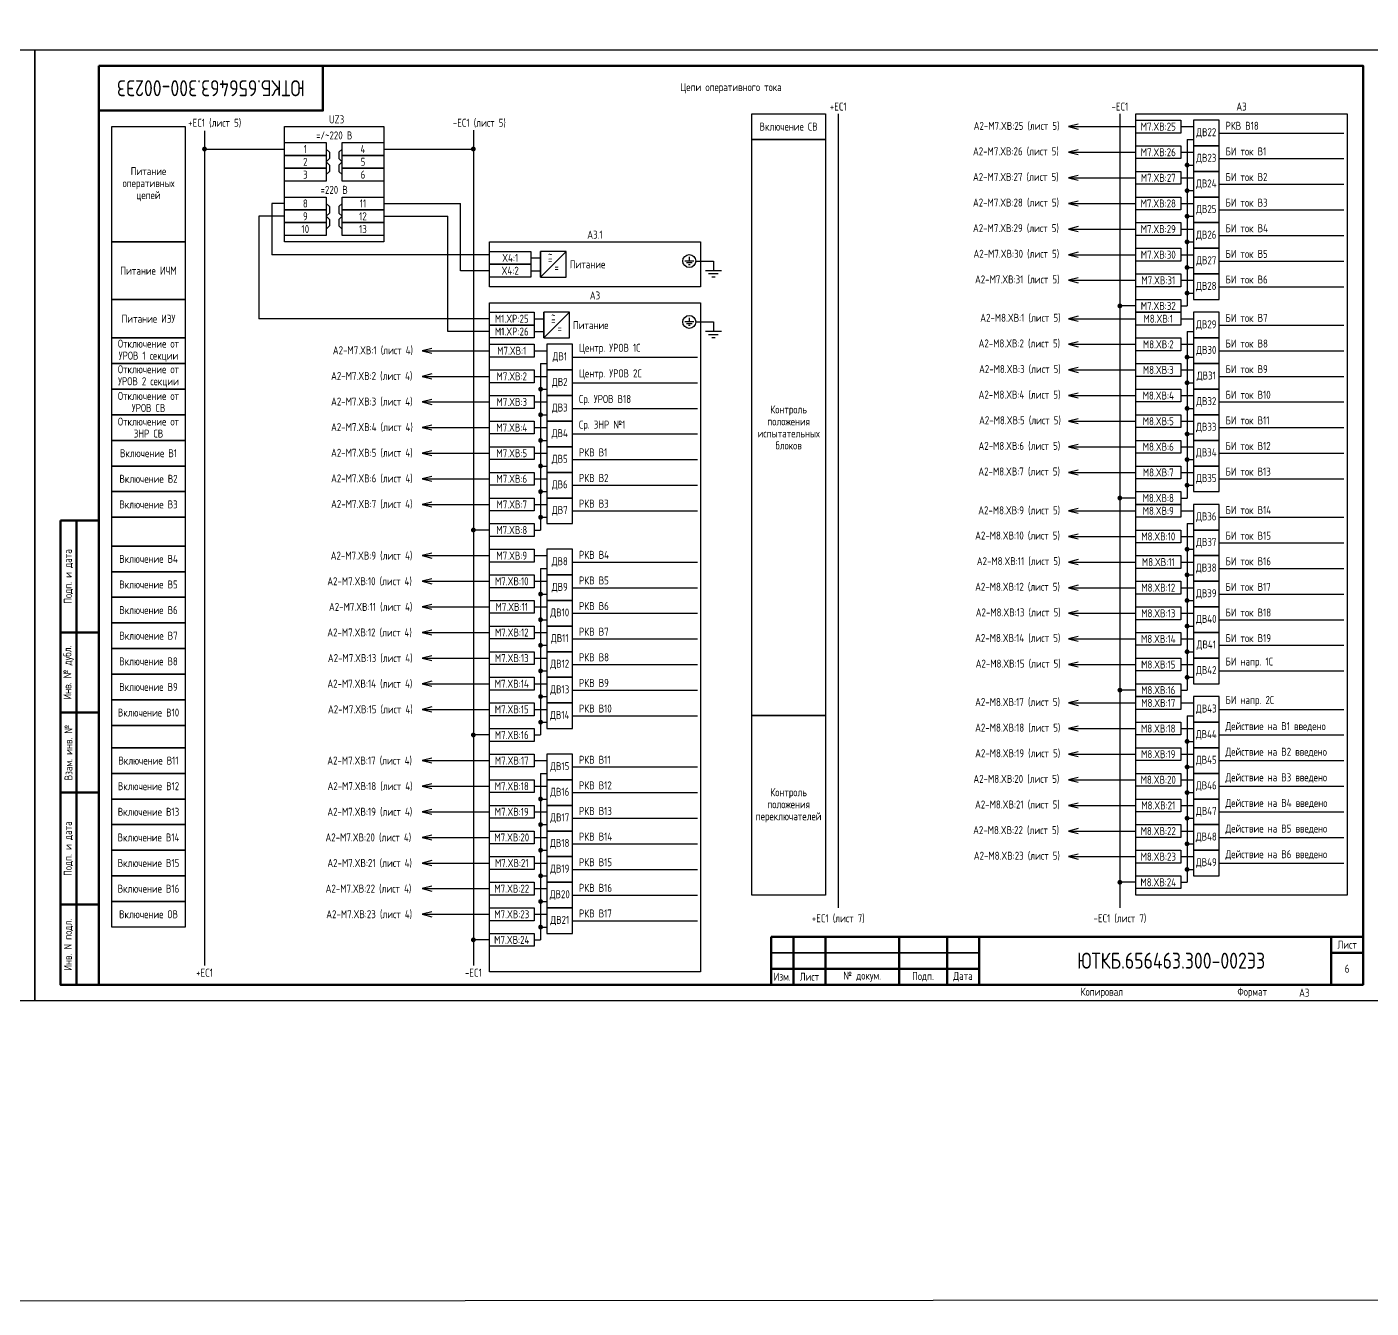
# Model space of a CAD drawing. Header units: millimetres. Extents: x -1315 to 7958, y -96 to 618.
# Drawn here: x 2097.5 to 2517.5, y -96 to 304.1 of the extents above; entities that cross this region are included whole.
import ezdxf

# ---------------------------------------------------------------- set-up
doc = ezdxf.new("R2010")
doc.units = ezdxf.units.MM
doc.styles.add('Gost_type_A', font='GOST_A.TTF')

# ---------------------------------------------------------------- blocks, each defined once
blk = doc.blocks.new('Формат_А3')
blk.add_lwpolyline([(-420, 297), (0, 297), (0, 0), (-420, 0)], close=True)
at = {"lineweight": 50}
blk.add_lwpolyline([(-400, 292), (-5, 292), (-5, 5), (-400, 5)], close=True, dxfattribs=at)
blk = doc.blocks.new('Штамп угловой верхний')
at = {"lineweight": 50}
blk.add_lwpolyline([(0, 0), (70, 0), (70, -14), (0, -14)], close=True, dxfattribs=at)
blk = doc.blocks.new('Штамп левый нижний')
at = {"lineweight": 50}
for points in [[(-12, 145), (-7, 145), (-7, 110), (-12, 110)], [(-7, 145), (0, 145), (0, 110), (-7, 110)], [(-12, 110), (-7, 110), (-7, 85), (-12, 85)], [(-7, 110), (0, 110), (0, 85), (-7, 85)], [(-12, 85), (-7, 85), (-7, 60), (-12, 60)], [(-7, 85), (0, 85), (0, 60), (-7, 60)], [(-12, 60), (-7, 60), (-7, 25), (-12, 25)], [(-7, 60), (0, 60), (0, 25), (-7, 25)], [(-12, 25), (-7, 25), (-7, 0), (-12, 0)], [(-7, 25), (0, 25), (0, 0), (-7, 0)]]:
    blk.add_lwpolyline(points, close=True, dxfattribs=at)
at = {"char_height": 2.5, "attachment_point": 5, "rotation": 90, "style": 'Gost_type_A'}
for s, insert, width in [('Подп. и дата', (-9.5, 127.5), 35), ('Инв. № дубл.', (-9.5, 97.5), 25), ('Взам. инв. №', (-9.5, 72.5), 25), ('Подп. и дата', (-9.5, 42.5), 35), ('Инв. N подл.', (-9.5, 12.5), 25)]:
    blk.add_mtext(s, dxfattribs=dict(at, insert=insert, width=width))
blk = doc.blocks.new('Штамп малый нижний')
at = {"lineweight": 50}
for points in [[(-185, 15), (-178, 15), (-178, 5), (-185, 5)], [(-178, 15), (-168, 15), (-168, 5), (-178, 5)], [(-168, 15), (-145, 15), (-145, 5), (-168, 5)], [(-145, 15), (-130, 15), (-130, 5), (-145, 5)], [(-130, 15), (-120, 15), (-120, 5), (-130, 5)], [(-120, 15), (-10, 15), (-10, 0), (-120, 0)], [(-10, 15), (0, 15), (0, 10), (-10, 10)], [(-10, 10), (0, 10), (0, 0), (-10, 0)], [(-185, 5), (-178, 5), (-178, 0), (-185, 0)], [(-178, 5), (-168, 5), (-168, 0), (-178, 0)], [(-168, 5), (-145, 5), (-145, 0), (-168, 0)], [(-145, 5), (-130, 5), (-130, 0), (-145, 0)], [(-130, 5), (-120, 5), (-120, 0), (-130, 0)]]:
    blk.add_lwpolyline(points, close=True, dxfattribs=at)
for points in [[(-185, 15), (-178, 15), (-178, 10), (-185, 10)], [(-178, 15), (-168, 15), (-168, 10), (-178, 10)], [(-168, 15), (-145, 15), (-145, 10), (-168, 10)], [(-145, 15), (-130, 15), (-130, 10), (-145, 10)], [(-130, 15), (-120, 15), (-120, 10), (-130, 10)], [(-185, 10), (-178, 10), (-178, 5), (-185, 5)], [(-178, 10), (-168, 10), (-168, 5), (-178, 5)], [(-168, 10), (-145, 10), (-145, 5), (-168, 5)], [(-145, 10), (-130, 10), (-130, 5), (-145, 5)], [(-130, 10), (-120, 10), (-120, 5), (-130, 5)]]:
    blk.add_lwpolyline(points, close=True)
at = {"char_height": 2.5, "style": 'Gost_type_A'}
for s, insert, width, attachment_point in [('Лист', (-5, 12.5), 10, 5), ('Изм.', (-181.5, 2.5), 7, 5), ('Лист', (-173, 2.5), 10, 5), ('№ докум.', (-156.5, 2.5), 23, 5), ('Подп.', (-137.5, 2.5), 15, 5), ('Дата', (-125, 2.5), 10, 5), ('Копировал', (-75, -2.53), 13.1202, 6), ('Формат', (-30, -2.53), 13.1202, 6)]:
    blk.add_mtext(s, dxfattribs=dict(at, insert=insert, width=width, attachment_point=attachment_point))
blk = doc.blocks.new('POINT')
at = {"const_width": 0.75}
blk.add_lwpolyline([(-0.375, 0, 1), (0.375, 0, 1)], format="xyb", close=True, dxfattribs=at)

msp = doc.modelspace()

# ---------------------------------------------------------------- linework, layer by layer
for p, q in [((2351, 277), (2351, 29)), ((2423, 273), (2444, 273)), ((2439, 277), (2439, 29)), ((2458, 273), (2462, 273)), ((2153, 271.7), (2153, 11)), ((2237, 271.84), (2237, 11)), ((2460, 269), (2462, 269)), ((2460, 269), (2460, 217)), ((2470, 271), (2509, 271)), ((2153, 266), (2178, 266)), ((2209, 266), (2237, 266)), ((2423, 265), (2444, 265)), ((2458, 265), (2462, 265)), ((2460, 261), (2462, 261)), ((2470, 263), (2509, 263)), ((2423, 257), (2444, 257)), ((2458, 257), (2462, 257)), ((2460, 253), (2462, 253)), ((2470, 255), (2509, 255)), ((2178, 249), (2174, 249)), ((2174, 249), (2174, 233)), ((2209, 249), (2233, 249)), ((2233, 228), (2233, 249)), ((2423, 249), (2444, 249)), ((2458, 249), (2462, 249)), ((2170, 245), (2170, 213)), ((2178, 245), (2170, 245)), ((2209, 245), (2229, 245)), ((2229, 209), (2229, 245)), ((2460, 245), (2462, 245)), ((2470, 247), (2509, 247)), ((2423, 241), (2444, 241)), ((2458, 241), (2462, 241)), ((2460, 237), (2462, 237)), ((2470, 239), (2509, 239)), ((2242, 233), (2174, 233)), ((2258, 226), (2258, 234)), ((2258, 226), (2266, 234)), ((2306.48, 231), (2312, 231)), ((2423, 233), (2444, 233)), ((2458, 233), (2462, 233)), ((2470, 231), (2509, 231)), ((2242, 228), (2233, 228)), ((2460, 229), (2462, 229)), ((2423, 225), (2444, 225)), ((2458, 225), (2462, 225)), ((2470, 223), (2509, 223)), ((2460, 221), (2462, 221)), ((2259, 207), (2259, 215)), ((2259, 207), (2267, 215)), ((2444, 217), (2439, 217)), ((2458, 217), (2460, 217)), ((2242, 213), (2170, 213)), ((2306.48, 212), (2312, 212)), ((2423, 213), (2444, 213)), ((2458, 213), (2462, 213)), ((2470, 211), (2509, 211)), ((2242, 209), (2229, 209)), ((2460, 209), (2462, 209)), ((2460, 209), (2460, 157)), ((2221, 203), (2242, 203)), ((2256, 203), (2260, 203)), ((2423, 205), (2444, 205)), ((2458, 205), (2462, 205)), ((2470, 203), (2509, 203)), ((2258, 199), (2260, 199)), ((2258, 199), (2258, 147)), ((2268, 201), (2307, 201)), ((2460, 201), (2462, 201)), ((2221, 195), (2242, 195)), ((2256, 195), (2260, 195)), ((2423, 197), (2444, 197)), ((2458, 197), (2462, 197)), ((2470, 195), (2509, 195)), ((2258, 191), (2260, 191)), ((2268, 193), (2307, 193)), ((2423, 189), (2444, 189)), ((2458, 189), (2462, 189)), ((2460, 193), (2462, 193)), ((2221, 187), (2242, 187)), ((2256, 187), (2260, 187)), ((2268, 185), (2307, 185)), ((2460, 185), (2462, 185)), ((2470, 187), (2509, 187)), ((2258, 183), (2260, 183)), ((2423, 181), (2444, 181)), ((2458, 181), (2462, 181)), ((2221, 179), (2242, 179)), ((2256, 179), (2260, 179)), ((2268, 177), (2307, 177)), ((2460, 177), (2462, 177)), ((2470, 179), (2509, 179)), ((2258, 175), (2260, 175)), ((2423, 173), (2444, 173)), ((2458, 173), (2462, 173)), ((2221, 171), (2242, 171)), ((2256, 171), (2260, 171)), ((2268, 169), (2307, 169)), ((2460, 169), (2462, 169)), ((2470, 171), (2509, 171)), ((2258, 167), (2260, 167)), ((2423, 165), (2444, 165)), ((2458, 165), (2462, 165)), ((2221, 163), (2242, 163)), ((2256, 163), (2260, 163)), ((2268, 161), (2307, 161)), ((2460, 161), (2462, 161)), ((2470, 163), (2509, 163)), ((2258, 159), (2260, 159)), ((2444, 157), (2439, 157)), ((2458, 157), (2460, 157)), ((2221, 155), (2242, 155)), ((2256, 155), (2260, 155)), ((2268, 153), (2307, 153)), ((2423, 153), (2444, 153)), ((2458, 153), (2462, 153)), ((2242, 147), (2237, 147)), ((2256, 147), (2258, 147)), ((2258, 151), (2260, 151)), ((2460, 149), (2462, 149)), ((2460, 149), (2460, 97)), ((2470, 151), (2509, 151)), ((2423, 145), (2444, 145)), ((2458, 145), (2462, 145)), ((2470, 143), (2509, 143)), ((2221, 139), (2242, 139)), ((2256, 139), (2260, 139)), ((2460, 141), (2462, 141)), ((2258, 135), (2260, 135)), ((2258, 135), (2258, 83)), ((2268, 137), (2307, 137)), ((2423, 137), (2444, 137)), ((2458, 137), (2462, 137)), ((2470, 135), (2509, 135)), ((2221, 131), (2242, 131)), ((2256, 131), (2260, 131)), ((2460, 133), (2462, 133)), ((2258, 127), (2260, 127)), ((2268, 129), (2307, 129)), ((2423, 129), (2444, 129)), ((2458, 129), (2462, 129)), ((2470, 127), (2509, 127)), ((2221, 123), (2242, 123)), ((2256, 123), (2260, 123)), ((2460, 125), (2462, 125)), ((2258, 119), (2260, 119)), ((2268, 121), (2307, 121)), ((2423, 121), (2444, 121)), ((2458, 121), (2462, 121)), ((2470, 119), (2509, 119)), ((2221, 115), (2242, 115)), ((2256, 115), (2260, 115)), ((2460, 117), (2462, 117)), ((2258, 111), (2260, 111)), ((2268, 113), (2307, 113)), ((2423, 113), (2444, 113)), ((2458, 113), (2462, 113)), ((2470, 111), (2509, 111)), ((2221, 107), (2242, 107)), ((2256, 107), (2260, 107)), ((2268, 105), (2307, 105)), ((2423, 105), (2444, 105)), ((2458, 105), (2462, 105)), ((2460, 109), (2462, 109)), ((2258, 103), (2260, 103)), ((2460, 101), (2462, 101)), ((2470, 103), (2509, 103)), ((2221, 99), (2242, 99)), ((2256, 99), (2260, 99)), ((2268, 97), (2307, 97)), ((2444, 97), (2439, 97)), ((2458, 97), (2460, 97)), ((2258, 95), (2260, 95)), ((2423, 93), (2444, 93)), ((2458, 93), (2462, 93)), ((2221, 91), (2242, 91)), ((2256, 91), (2260, 91)), ((2268, 89), (2307, 89)), ((2460, 89), (2462, 89)), ((2460, 89), (2460, 37)), ((2470, 91), (2509, 91)), ((2258, 87), (2260, 87)), ((2423, 85), (2444, 85)), ((2458, 85), (2462, 85)), ((2242, 83), (2237, 83)), ((2256, 83), (2258, 83)), ((2460, 81), (2462, 81)), ((2470, 83), (2509, 83)), ((2423, 77), (2444, 77)), ((2458, 77), (2462, 77)), ((2221, 75), (2242, 75)), ((2256, 75), (2260, 75)), ((2268, 73), (2307, 73)), ((2460, 73), (2462, 73)), ((2470, 75), (2509, 75)), ((2258, 71), (2260, 71)), ((2258, 71), (2258, 19)), ((2423, 69), (2444, 69)), ((2458, 69), (2462, 69)), ((2221, 67), (2242, 67)), ((2256, 67), (2260, 67)), ((2258, 63), (2260, 63)), ((2268, 65), (2307, 65)), ((2460, 65), (2462, 65)), ((2470, 67), (2509, 67)), ((2221, 59), (2242, 59)), ((2256, 59), (2260, 59)), ((2423, 61), (2444, 61)), ((2458, 61), (2462, 61)), ((2470, 59), (2509, 59)), ((2258, 55), (2260, 55)), ((2268, 57), (2307, 57)), ((2460, 57), (2462, 57)), ((2221, 51), (2242, 51)), ((2256, 51), (2260, 51)), ((2423, 53), (2444, 53)), ((2458, 53), (2462, 53)), ((2470, 51), (2509, 51)), ((2258, 47), (2260, 47)), ((2268, 49), (2307, 49)), ((2460, 49), (2462, 49)), ((2221, 43), (2242, 43)), ((2256, 43), (2260, 43)), ((2423, 45), (2444, 45)), ((2458, 45), (2462, 45)), ((2470, 43), (2509, 43)), ((2258, 39), (2260, 39)), ((2268, 41), (2307, 41)), ((2460, 41), (2462, 41)), ((2221, 35), (2242, 35)), ((2256, 35), (2260, 35)), ((2444, 37), (2439, 37)), ((2458, 37), (2460, 37)), ((2258, 31), (2260, 31)), ((2268, 33), (2307, 33)), ((2221, 27), (2242, 27)), ((2256, 27), (2260, 27)), ((2258, 23), (2260, 23)), ((2268, 25), (2307, 25)), ((2242, 19), (2237, 19)), ((2256, 19), (2258, 19))]:
    msp.add_line(p, q)
at = {"ltscale": 4}
for p, q in [((2255, 232), (2258, 232)), ((2255, 228), (2258, 228)), ((2256, 213), (2259, 213)), ((2256, 209), (2259, 209))]:
    msp.add_line(p, q, dxfattribs=at)
at = {"ltscale": 4.32}
for p, q in [((2305.89, 231), (2303.04, 231)), ((2304.46, 232.28), (2304.46, 231)), ((2312, 231), (2312, 228)), ((2305.32, 230.43), (2303.61, 230.43)), ((2304.75, 229.86), (2304.18, 229.86)), ((2314.5, 228), (2309.5, 228)), ((2313.5, 227), (2310.5, 227)), ((2312.5, 226), (2311.5, 226)), ((2305.89, 212), (2303.04, 212)), ((2305.32, 211.43), (2303.61, 211.43)), ((2304.75, 210.86), (2304.18, 210.86)), ((2304.46, 213.28), (2304.46, 212)), ((2312, 212), (2312, 209)), ((2314.5, 209), (2309.5, 209)), ((2313.5, 208), (2310.5, 208)), ((2312.5, 207), (2311.5, 207))]:
    msp.add_line(p, q, dxfattribs=at)
for points in [[(-1315, 612), (7958.16, 618), (7958.16, -90), (-1315, -96)], [(2147, 237), (2124, 237), (2124, 273), (2147, 273)], [(2178, 273), (2209, 273), (2209, 237), (2178, 237)], [(2347, 269), (2324, 269), (2324, 277), (2347, 277)], [(2444, 277), (2510, 277), (2510, 33), (2444, 33)], [(2444, 275), (2458, 275), (2458, 271), (2444, 271)], [(2347, 89.09), (2324, 89.09), (2324, 269), (2347, 269)], [(2178, 268), (2191, 268), (2191, 264), (2178, 264)], [(2196, 268), (2209, 268), (2209, 264), (2196, 264)], [(2444, 267), (2458, 267), (2458, 263), (2444, 263)], [(2178, 264), (2191, 264), (2191, 260), (2178, 260)], [(2196, 264), (2209, 264), (2209, 260), (2196, 260)], [(2178, 260), (2191, 260), (2191, 256), (2178, 256)], [(2196, 260), (2209, 260), (2209, 256), (2196, 256)], [(2444, 259), (2458, 259), (2458, 255), (2444, 255)], [(2178, 251), (2191, 251), (2191, 247), (2178, 247)], [(2196, 251), (2209, 251), (2209, 247), (2196, 247)], [(2444, 251), (2458, 251), (2458, 247), (2444, 247)], [(2178, 247), (2191, 247), (2191, 243), (2178, 243)], [(2196, 247), (2209, 247), (2209, 243), (2196, 243)], [(2178, 243), (2191, 243), (2191, 239), (2178, 239)], [(2196, 243), (2209, 243), (2209, 239), (2196, 239)], [(2444, 243), (2458, 243), (2458, 239), (2444, 239)], [(2147, 219), (2124, 219), (2124, 237), (2147, 237)], [(2242, 237), (2308, 237), (2308, 223), (2242, 223)], [(2242, 234), (2255, 234), (2255, 230), (2242, 230)], [(2444, 235), (2458, 235), (2458, 231), (2444, 231)], [(2242, 230), (2255, 230), (2255, 226), (2242, 226)], [(2444, 227), (2458, 227), (2458, 223), (2444, 223)], [(2147, 207), (2124, 207), (2124, 219), (2147, 219)], [(2444, 219), (2458, 219), (2458, 215), (2444, 215)], [(2242, 218), (2308, 218), (2308, 9), (2242, 9)], [(2242, 215), (2256, 215), (2256, 211), (2242, 211)], [(2444, 215), (2458, 215), (2458, 211), (2444, 211)], [(2242, 211), (2256, 211), (2256, 207), (2242, 207)], [(2147, 199), (2124, 199), (2124, 207), (2147, 207)], [(2444, 207), (2458, 207), (2458, 203), (2444, 203)], [(2242, 205), (2256, 205), (2256, 201), (2242, 201)], [(2147, 191), (2124, 191), (2124, 199), (2147, 199)], [(2444, 199), (2458, 199), (2458, 195), (2444, 195)], [(2242, 197), (2256, 197), (2256, 193), (2242, 193)], [(2147, 183), (2124, 183), (2124, 191), (2147, 191)], [(2242, 189), (2256, 189), (2256, 185), (2242, 185)], [(2444, 191), (2458, 191), (2458, 187), (2444, 187)], [(2147, 175), (2124, 175), (2124, 183), (2147, 183)], [(2242, 181), (2256, 181), (2256, 177), (2242, 177)], [(2444, 183), (2458, 183), (2458, 179), (2444, 179)], [(2147, 167), (2124, 167), (2124, 175), (2147, 175)], [(2242, 173), (2256, 173), (2256, 169), (2242, 169)], [(2444, 175), (2458, 175), (2458, 171), (2444, 171)], [(2147, 159), (2124, 159), (2124, 167), (2147, 167)], [(2242, 165), (2256, 165), (2256, 161), (2242, 161)], [(2444, 167), (2458, 167), (2458, 163), (2444, 163)], [(2147, 151), (2124, 151), (2124, 159), (2147, 159)], [(2242, 157), (2256, 157), (2256, 153), (2242, 153)], [(2444, 159), (2458, 159), (2458, 155), (2444, 155)], [(2444, 155), (2458, 155), (2458, 151), (2444, 151)], [(2147, 142), (2124, 142), (2124, 151), (2147, 151)], [(2242, 149), (2256, 149), (2256, 145), (2242, 145)], [(2444, 147), (2458, 147), (2458, 143), (2444, 143)], [(2147, 134), (2124, 134), (2124, 142), (2147, 142)], [(2242, 141), (2256, 141), (2256, 137), (2242, 137)], [(2444, 139), (2458, 139), (2458, 135), (2444, 135)], [(2147, 126), (2124, 126), (2124, 134), (2147, 134)], [(2242, 133), (2256, 133), (2256, 129), (2242, 129)], [(2444, 131), (2458, 131), (2458, 127), (2444, 127)], [(2147, 118), (2124, 118), (2124, 126), (2147, 126)], [(2242, 125), (2256, 125), (2256, 121), (2242, 121)], [(2444, 123), (2458, 123), (2458, 119), (2444, 119)], [(2147, 110), (2124, 110), (2124, 118), (2147, 118)], [(2242, 117), (2256, 117), (2256, 113), (2242, 113)], [(2444, 115), (2458, 115), (2458, 111), (2444, 111)], [(2147, 102), (2124, 102), (2124, 110), (2147, 110)], [(2242, 109), (2256, 109), (2256, 105), (2242, 105)], [(2444, 107), (2458, 107), (2458, 103), (2444, 103)], [(2147, 94), (2124, 94), (2124, 102), (2147, 102)], [(2242, 101), (2256, 101), (2256, 97), (2242, 97)], [(2444, 99), (2458, 99), (2458, 95), (2444, 95)], [(2147, 86), (2124, 86), (2124, 94), (2147, 94)], [(2242, 93), (2256, 93), (2256, 89), (2242, 89)], [(2444, 95), (2458, 95), (2458, 91), (2444, 91)], [(2347, 32.93), (2324, 32.93), (2324, 89.09), (2347, 89.09)], [(2147, 79), (2124, 79), (2124, 86), (2147, 86)], [(2242, 85), (2256, 85), (2256, 81), (2242, 81)], [(2444, 87), (2458, 87), (2458, 83), (2444, 83)], [(2147, 71), (2124, 71), (2124, 79), (2147, 79)], [(2242, 77), (2256, 77), (2256, 73), (2242, 73)], [(2444, 79), (2458, 79), (2458, 75), (2444, 75)], [(2147, 63), (2124, 63), (2124, 71), (2147, 71)], [(2242, 69), (2256, 69), (2256, 65), (2242, 65)], [(2444, 71), (2458, 71), (2458, 67), (2444, 67)], [(2147, 55), (2124, 55), (2124, 63), (2147, 63)], [(2444, 63), (2458, 63), (2458, 59), (2444, 59)], [(2242, 61), (2256, 61), (2256, 57), (2242, 57)], [(2147, 47), (2124, 47), (2124, 55), (2147, 55)], [(2444, 55), (2458, 55), (2458, 51), (2444, 51)], [(2242, 53), (2256, 53), (2256, 49), (2242, 49)], [(2147, 39), (2124, 39), (2124, 47), (2147, 47)], [(2444, 47), (2458, 47), (2458, 43), (2444, 43)], [(2242, 45), (2256, 45), (2256, 41), (2242, 41)], [(2147, 31), (2124, 31), (2124, 39), (2147, 39)], [(2444, 39), (2458, 39), (2458, 35), (2444, 35)], [(2242, 37), (2256, 37), (2256, 33), (2242, 33)], [(2147, 23), (2124, 23), (2124, 31), (2147, 31)], [(2242, 29), (2256, 29), (2256, 25), (2242, 25)], [(2242, 21), (2256, 21), (2256, 17), (2242, 17)]]:
    msp.add_lwpolyline(points, close=True)
for points in [[(2426, 273.75), (2423, 273), (2426, 272.25)], [(2191, 266), (2192, 265), (2192, 263), (2191, 262)], [(2196, 266), (2195, 265), (2195, 263), (2196, 262)], [(2426, 265.75), (2423, 265), (2426, 264.25)], [(2191, 262), (2192, 261), (2192, 259), (2191, 258)], [(2196, 262), (2195, 261), (2195, 259), (2196, 258)], [(2426, 257.75), (2423, 257), (2426, 256.25)], [(2191, 249), (2192, 248), (2192, 246), (2191, 245)], [(2196, 249), (2195, 248), (2195, 246), (2196, 245)], [(2426, 249.75), (2423, 249), (2426, 248.25)], [(2191, 245), (2192, 244), (2192, 242), (2191, 241)], [(2196, 245), (2195, 244), (2195, 242), (2196, 241)], [(2426, 241.75), (2423, 241), (2426, 240.25)], [(2426, 233.75), (2423, 233), (2426, 232.25)], [(2426, 225.75), (2423, 225), (2426, 224.25)], [(2426, 213.75), (2423, 213), (2426, 212.25)], [(2224, 203.75), (2221, 203), (2224, 202.25)], [(2426, 205.75), (2423, 205), (2426, 204.25)], [(2426, 197.75), (2423, 197), (2426, 196.25)], [(2224, 195.75), (2221, 195), (2224, 194.25)], [(2426, 189.75), (2423, 189), (2426, 188.25)], [(2224, 187.75), (2221, 187), (2224, 186.25)], [(2426, 181.75), (2423, 181), (2426, 180.25)], [(2224, 179.75), (2221, 179), (2224, 178.25)], [(2426, 173.75), (2423, 173), (2426, 172.25)], [(2224, 171.75), (2221, 171), (2224, 170.25)], [(2426, 165.75), (2423, 165), (2426, 164.25)], [(2224, 163.75), (2221, 163), (2224, 162.25)], [(2224, 155.75), (2221, 155), (2224, 154.25)], [(2426, 153.75), (2423, 153), (2426, 152.25)], [(2426, 145.75), (2423, 145), (2426, 144.25)], [(2224, 139.75), (2221, 139), (2224, 138.25)], [(2426, 137.75), (2423, 137), (2426, 136.25)], [(2224, 131.75), (2221, 131), (2224, 130.25)], [(2426, 129.75), (2423, 129), (2426, 128.25)], [(2224, 123.75), (2221, 123), (2224, 122.25)], [(2426, 121.75), (2423, 121), (2426, 120.25)], [(2224, 115.75), (2221, 115), (2224, 114.25)], [(2426, 113.75), (2423, 113), (2426, 112.25)], [(2224, 107.75), (2221, 107), (2224, 106.25)], [(2426, 105.75), (2423, 105), (2426, 104.25)], [(2224, 99.75), (2221, 99), (2224, 98.25)], [(2426, 93.75), (2423, 93), (2426, 92.25)], [(2224, 91.75), (2221, 91), (2224, 90.25)], [(2426, 85.75), (2423, 85), (2426, 84.25)], [(2224, 75.75), (2221, 75), (2224, 74.25)], [(2426, 77.75), (2423, 77), (2426, 76.25)], [(2224, 67.75), (2221, 67), (2224, 66.25)], [(2426, 69.75), (2423, 69), (2426, 68.25)], [(2224, 59.75), (2221, 59), (2224, 58.25)], [(2426, 61.75), (2423, 61), (2426, 60.25)], [(2224, 51.75), (2221, 51), (2224, 50.25)], [(2426, 53.75), (2423, 53), (2426, 52.25)], [(2224, 43.75), (2221, 43), (2224, 42.25)], [(2426, 45.75), (2423, 45), (2426, 44.25)], [(2224, 35.75), (2221, 35), (2224, 34.25)], [(2224, 27.75), (2221, 27), (2224, 26.25)]]:
    msp.add_lwpolyline(points)
at = {"ltscale": 4}
for points in [[(2462, 267), (2470, 267), (2470, 275), (2462, 275)], [(2462, 259), (2470, 259), (2470, 267), (2462, 267)], [(2462, 251), (2470, 251), (2470, 259), (2462, 259)], [(2462, 243), (2470, 243), (2470, 251), (2462, 251)], [(2462, 235), (2470, 235), (2470, 243), (2462, 243)], [(2258, 226), (2266, 226), (2266, 234), (2258, 234)], [(2462, 227), (2470, 227), (2470, 235), (2462, 235)], [(2462, 219), (2470, 219), (2470, 227), (2462, 227)], [(2259, 207), (2267, 207), (2267, 215), (2259, 215)], [(2462, 207), (2470, 207), (2470, 215), (2462, 215)], [(2462, 199), (2470, 199), (2470, 207), (2462, 207)], [(2260, 197), (2268, 197), (2268, 205), (2260, 205)], [(2462, 191), (2470, 191), (2470, 199), (2462, 199)], [(2260, 189), (2268, 189), (2268, 197), (2260, 197)], [(2260, 181), (2268, 181), (2268, 189), (2260, 189)], [(2462, 183), (2470, 183), (2470, 191), (2462, 191)], [(2260, 173), (2268, 173), (2268, 181), (2260, 181)], [(2462, 175), (2470, 175), (2470, 183), (2462, 183)], [(2260, 165), (2268, 165), (2268, 173), (2260, 173)], [(2462, 167), (2470, 167), (2470, 175), (2462, 175)], [(2260, 157), (2268, 157), (2268, 165), (2260, 165)], [(2462, 159), (2470, 159), (2470, 167), (2462, 167)], [(2260, 149), (2268, 149), (2268, 157), (2260, 157)], [(2462, 147), (2470, 147), (2470, 155), (2462, 155)], [(2462, 139), (2470, 139), (2470, 147), (2462, 147)], [(2260, 133), (2268, 133), (2268, 141), (2260, 141)], [(2462, 131), (2470, 131), (2470, 139), (2462, 139)], [(2260, 125), (2268, 125), (2268, 133), (2260, 133)], [(2462, 123), (2470, 123), (2470, 131), (2462, 131)], [(2260, 117), (2268, 117), (2268, 125), (2260, 125)], [(2462, 115), (2470, 115), (2470, 123), (2462, 123)], [(2260, 109), (2268, 109), (2268, 117), (2260, 117)], [(2462, 107), (2470, 107), (2470, 115), (2462, 115)], [(2260, 101), (2268, 101), (2268, 109), (2260, 109)], [(2462, 99), (2470, 99), (2470, 107), (2462, 107)], [(2260, 93), (2268, 93), (2268, 101), (2260, 101)], [(2260, 85), (2268, 85), (2268, 93), (2260, 93)], [(2462, 87), (2470, 87), (2470, 95), (2462, 95)], [(2462, 79), (2470, 79), (2470, 87), (2462, 87)], [(2260, 69), (2268, 69), (2268, 77), (2260, 77)], [(2462, 71), (2470, 71), (2470, 79), (2462, 79)], [(2260, 61), (2268, 61), (2268, 69), (2260, 69)], [(2462, 63), (2470, 63), (2470, 71), (2462, 71)], [(2462, 55), (2470, 55), (2470, 63), (2462, 63)], [(2260, 53), (2268, 53), (2268, 61), (2260, 61)], [(2462, 47), (2470, 47), (2470, 55), (2462, 55)], [(2260, 45), (2268, 45), (2268, 53), (2260, 53)], [(2462, 39), (2470, 39), (2470, 47), (2462, 47)], [(2260, 37), (2268, 37), (2268, 45), (2260, 45)], [(2260, 29), (2268, 29), (2268, 37), (2260, 37)], [(2260, 21), (2268, 21), (2268, 29), (2260, 29)]]:
    msp.add_lwpolyline(points, close=True, dxfattribs=at)
for centre in [(2304.46, 231), (2304.46, 212)]:
    msp.add_circle(centre, 2.02)

# ---------------------------------------------------------------- block references
for name, p in [('Формат_А3', (2100, 0)), ('Формат_А3', (2520, 0)), ('Штамп угловой верхний', (2120, 292)), ('POINT', (2460, 261)), ('POINT', (2460, 253)), ('POINT', (2460, 245)), ('POINT', (2460, 237)), ('POINT', (2460, 229)), ('POINT', (2460, 221)), ('POINT', (2439, 217)), ('POINT', (2460, 201)), ('POINT', (2460, 193)), ('POINT', (2258, 191)), ('POINT', (2460, 185)), ('POINT', (2258, 183)), ('POINT', (2460, 177)), ('POINT', (2258, 175)), ('POINT', (2460, 169)), ('POINT', (2258, 167)), ('POINT', (2258, 159)), ('POINT', (2460, 161)), ('POINT', (2439, 157)), ('POINT', (2258, 151)), ('Штамп левый нижний', (2120, 5)), ('POINT', (2237, 147)), ('POINT', (2460, 141)), ('POINT', (2460, 133)), ('POINT', (2258, 127)), ('POINT', (2460, 125)), ('POINT', (2258, 119)), ('POINT', (2460, 117)), ('POINT', (2258, 111)), ('POINT', (2460, 109)), ('POINT', (2258, 103)), ('POINT', (2460, 101)), ('POINT', (2439, 97)), ('POINT', (2258, 95)), ('POINT', (2258, 87)), ('POINT', (2237, 83)), ('POINT', (2460, 81)), ('POINT', (2460, 73)), ('POINT', (2258, 63)), ('POINT', (2460, 65)), ('POINT', (2258, 55)), ('POINT', (2460, 57)), ('POINT', (2258, 47)), ('POINT', (2460, 49)), ('POINT', (2258, 39)), ('POINT', (2460, 41)), ('POINT', (2439, 37)), ('POINT', (2258, 31)), ('POINT', (2258, 23)), ('POINT', (2237, 19)), ('Штамп малый нижний', (2515, 5))]:
    msp.add_blockref(name, p)
at = {"xscale": -1}
for p in [(2153, 266), (2237, 266)]:
    msp.add_blockref('POINT', p, dxfattribs=at)
at = {"rotation": 180}
for p in [(2153, 266), (2237, 266)]:
    msp.add_blockref('POINT', p, dxfattribs=at)

# ---------------------------------------------------------------- texts
at = {"insert": (2155, 285), "char_height": 5, "width": 70, "attachment_point": 5, "rotation": 180, "style": 'Gost_type_A'}
msp.add_mtext('ЮТКБ.656463.300-002Э3', dxfattribs=at)
at = {"char_height": 2.5, "style": 'Gost_type_A'}
for s, insert, width, attachment_point, line_spacing_factor in [('Цепи оперативного тока', (2317.5, 285), 395, 5, 0.9), ('A3', (2477, 278), 66, 8, 0.9), ('UZ3', (2194.27, 274), 31, 8, 0.9), ('Включение СВ', (2335.5, 273), 23, 5, 0.9), ('A2-M7.XВ:25 (лист 5)', (2393.32, 273.11), 31, 4, 0.8), ('=/~220 В', (2193.5, 269), 31, 8, 0.9), ('A2-M7.XВ:26 (лист 5)', (2393.1, 265.16), 31, 4, 0.8), ('Питание оперативных цепей', (2135.5, 255), 23, 5, 0.9), ('A2-M7.XВ:27 (лист 5)', (2393.1, 257.16), 31, 4, 0.8), ('=220 В', (2193.5, 252), 31, 8, 0.9), ('A2-M7.XВ:28 (лист 5)', (2393.1, 249.16), 31, 4, 0.8), ('A3.1', (2275, 238), 66, 8, 0.9), ('A2-M7.XВ:29 (лист 5)', (2393.1, 241.16), 31, 4, 0.8), ('A2-M7.XВ:30 (лист 5)', (2393.26, 233.16), 31, 4, 0.8), ('Питание ИЧМ', (2135.5, 228), 23, 5, 0.9), ('A2-M7.XВ:31 (лист 5)', (2393.74, 225.16), 31, 4, 0.8), ('A3', (2275, 219), 66, 8, 0.9), ('Питание ИЭУ', (2135.5, 213), 23, 5, 0.9), ('A2-M8.XВ:1 (лист 5)', (2395.37, 213.16), 31, 4, 0.8), ('Отключение от УРОВ 1 секции', (2135.5, 203), 23, 5, 0.9), ('A2-M8.XВ:2 (лист 5)', (2394.85, 205.16), 31, 4, 0.8), ('A2-M7.XВ:1 (лист 4)', (2193.09, 203.03), 31, 4, 0.8), ('Отключение от УРОВ 2 секции', (2135.5, 195), 23, 5, 0.9), ('A2-M8.XВ:3 (лист 5)', (2395.01, 197.16), 31, 4, 0.8), ('A2-M7.XВ:2 (лист 4)', (2192.54, 195.01), 31, 4, 0.8), ('Отключение от УРОВ СВ', (2135.5, 187), 23, 5, 0.9), ('A2-M8.XВ:4 (лист 5)', (2394.85, 189.16), 31, 4, 0.8), ('A2-M7.XВ:3 (лист 4)', (2192.54, 187.01), 31, 4, 0.8), ('Контроль положения\\Pиспытательных блоков', (2335.5, 179.04), 23, 5, 0.9), ('Отключение от ЗНР СВ', (2135.5, 179), 23, 5, 0.9), ('A2-M7.XВ:4 (лист 4)', (2192.54, 179.01), 31, 4, 0.8), ('A2-M8.XВ:5 (лист 5)', (2395.01, 181.16), 31, 4, 0.8), ('Включение В1', (2135.5, 171), 23, 5, 0.9), ('A2-M7.XВ:5 (лист 4)', (2192.54, 171.01), 31, 4, 0.8), ('A2-M8.XВ:6 (лист 5)', (2394.82, 173.16), 31, 4, 0.8), ('Включение В2', (2135.5, 163), 23, 5, 0.9), ('A2-M7.XВ:6 (лист 4)', (2192.54, 163.01), 31, 4, 0.8), ('A2-M8.XВ:7 (лист 5)', (2394.78, 165.16), 31, 4, 0.8), ('Включение В3', (2135.5, 155), 23, 5, 0.9), ('A2-M7.XВ:7 (лист 4)', (2192.54, 155.01), 31, 4, 0.8), ('A2-M8.XВ:9 (лист 5)', (2394.75, 153.03), 31, 4, 0.8), ('A2-M8.XВ:10 (лист 5)', (2393.78, 145.16), 31, 4, 0.8), ('Включение В4', (2135.5, 138), 23, 5, 0.9), ('A2-M7.XВ:9 (лист 4)', (2192.43, 138.89), 31, 4, 0.8), ('A2-M8.XВ:11 (лист 5)', (2394.3, 137.16), 31, 4, 0.8), ('Включение В5', (2135.5, 130), 23, 5, 0.9), ('A2-M7.XВ:10 (лист 4)', (2191.36, 130.89), 31, 4, 0.8), ('A2-M8.XВ:12 (лист 5)', (2393.78, 129.16), 31, 4, 0.8), ('Включение В6', (2135.5, 122), 23, 5, 0.9), ('A2-M7.XВ:11 (лист 4)', (2191.89, 122.89), 31, 4, 0.8), ('A2-M8.XВ:13 (лист 5)', (2393.97, 121.16), 31, 4, 0.8), ('Включение В7', (2135.5, 114), 23, 5, 0.9), ('A2-M7.XВ:12 (лист 4)', (2191.36, 114.89), 31, 4, 0.8), ('A2-M8.XВ:14 (лист 5)', (2393.78, 113.16), 31, 4, 0.8), ('Включение В8', (2135.5, 106), 23, 5, 0.9), ('A2-M7.XВ:13 (лист 4)', (2191.54, 106.89), 31, 4, 0.8), ('A2-M8.XВ:15 (лист 5)', (2393.94, 105.16), 31, 4, 0.8), ('Включение В9', (2135.5, 98), 23, 5, 0.9), ('A2-M7.XВ:14 (лист 4)', (2191.38, 98.89), 31, 4, 0.8), ('A2-M7.XВ:15 (лист 4)', (2191.57, 90.89), 31, 4, 0.8), ('A2-M8.XВ:17 (лист 5)', (2393.78, 93.16), 31, 4, 0.8), ('Включение В10', (2135.5, 90), 23, 5, 0.9), ('A2-M8.XВ:18 (лист 5)', (2393.78, 85.16), 31, 4, 0.8), ('Включение В11', (2135.5, 75), 23, 5, 0.9), ('A2-M7.XВ:17 (лист 4)', (2191.36, 74.89), 31, 4, 0.8), ('A2-M8.XВ:19 (лист 5)', (2393.78, 77.16), 31, 4, 0.8), ('Включение В12', (2135.5, 67), 23, 5, 0.9), ('A2-M7.XВ:18 (лист 4)', (2191.43, 66.89), 31, 4, 0.8), ('A2-M8.XВ:20 (лист 5)', (2393.23, 69.16), 31, 4, 0.8), ('Контроль положения\\Pпереключателей', (2335.5, 61.01), 23, 5, 0.9), ('Включение В13', (2135.5, 59), 23, 5, 0.9), ('A2-M7.XВ:19 (лист 4)', (2191.38, 58.89), 31, 4, 0.8), ('A2-M8.XВ:21 (лист 5)', (2393.74, 61.16), 31, 4, 0.8), ('A2-M8.XВ:22 (лист 5)', (2393.16, 53.16), 31, 4, 0.8), ('Включение В14', (2135.5, 51), 23, 5, 0.9), ('A2-M7.XВ:20 (лист 4)', (2190.79, 50.89), 31, 4, 0.8), ('A2-M8.XВ:23 (лист 5)', (2393.36, 45.16), 31, 4, 0.8), ('Включение В15', (2135.5, 43), 23, 5, 0.9), ('A2-M7.XВ:21 (лист 4)', (2191.38, 42.89), 31, 4, 0.8), ('Включение В16', (2135.5, 35), 23, 5, 0.9), ('A2-M7.XВ:22 (лист 4)', (2190.84, 34.89), 31, 4, 0.8), ('Включение ОВ', (2135.5, 27), 23, 5, 0.9), ('A2-M7.XВ:23 (лист 4)', (2191.04, 26.89), 31, 4, 0.8)]:
    msp.add_mtext(s, dxfattribs=dict(at, insert=insert, width=width, attachment_point=attachment_point, line_spacing_factor=line_spacing_factor))
at = {"style": 'Gost_type_A'}
for s, insert, char_height, width, attachment_point in [('+EC1', (2351, 278), 2.5, 20, 8), ('-EC1', (2439, 278), 2.5, 20, 8), ('+EC1 (лист 5)', (2156.18, 272.7), 2.5, 16.3548, 8), ('-EC1 (лист 5)', (2238.85, 272.7), 2.5, 21.0879, 8), ('M7.XВ:25', (2451, 273), 2.5, 14, 5), ('РКВ В18', (2472, 272), 2.5, 27.8465, 7), ('ДВ22', (2466, 271), 2.5, 7.9998, 5), ('1', (2184.5, 266), 2.5, 13, 5), ('4', (2202.5, 266), 2.5, 13, 5), ('M7.XВ:26', (2451, 265), 2.5, 14, 5), ('БИ ток В1', (2472, 264), 2.5, 27.8465, 7), ('2', (2184.5, 262), 2.5, 13, 5), ('5', (2202.5, 262), 2.5, 13, 5), ('ДВ23', (2466, 263), 2.5, 7.9998, 5), ('3', (2184.5, 258), 2.5, 13, 5), ('6', (2202.5, 258), 2.5, 13, 5), ('M7.XВ:27', (2451, 257), 2.5, 14, 5), ('ДВ24', (2466, 255), 2.5, 7.9998, 5), ('БИ ток В2', (2472, 256), 2.5, 35.933, 7), ('8', (2184.5, 249), 2.5, 13, 5), ('11', (2202.5, 249), 2.5, 13, 5), ('M7.XВ:28', (2451, 249), 2.5, 14, 5), ('ДВ25', (2466, 247), 2.5, 7.9998, 5), ('БИ ток В3', (2472, 248), 2.5, 41.868, 7), ('9', (2184.5, 245), 2.5, 13, 5), ('12', (2202.5, 245), 2.5, 13, 5), ('10', (2184.5, 241), 2.5, 13, 5), ('13', (2202.5, 241), 2.5, 13, 5), ('M7.XВ:29', (2451, 241), 2.5, 14, 5), ('ДВ26', (2466, 239), 2.5, 7.9998, 5), ('БИ ток В4', (2472, 240), 2.5, 42.9636, 7), ('X4:1', (2248.5, 232), 2.5, 13, 5), ('~', (2261, 233.03), 2.5, 2.7, 5), ('=', (2261, 231.53), 2.5, 6, 5), ('Питание', (2272.67, 229.99), 2.5, 11.3452, 5), ('M7.XВ:30', (2451, 233), 2.5, 14, 5), ('ДВ27', (2466, 231), 2.5, 7.9998, 5), ('БИ ток В5', (2472, 232), 2.5, 40.0707, 7), ('X4:2', (2248.5, 228), 2.5, 13, 5), ('=', (2263, 229), 2.5, 6, 5), ('M7.XВ:31', (2451, 225), 2.5, 14, 5), ('ДВ28', (2466, 223), 2.5, 7.9998, 5), ('БИ ток В6', (2472, 224), 2.5, 38, 7), ('M1.XP:25', (2249, 213), 2.5, 13.9956, 5), ('~', (2262, 214.03), 2.5, 2.7, 5), ('M7.XВ:32', (2451, 217), 2.5, 14, 5), ('M8.XВ:1', (2451, 213), 2.5, 14, 5), ('БИ ток В7', (2472, 212), 2.5, 29.668, 7), ('M1.XP:26', (2249, 209), 2.5, 13.9956, 5), ('=', (2262, 212.53), 2.5, 6, 5), ('=', (2264, 210), 2.5, 6, 5), ('Питание', (2273.67, 210.99), 2.5, 11.3452, 5), ('ДВ29', (2466, 211), 2.5, 7.9998, 5), ('M8.XВ:2', (2451, 205), 2.5, 14, 5), ('БИ ток В8', (2472, 204), 2.5, 30.6324, 7), ('M7.XВ:1', (2249, 203), 2.5, 14, 5), ('ДВ1', (2264, 201), 2.5, 7.9998, 5), ('Центр. УРОВ 1С', (2270, 202), 2.5, 29.668, 7), ('ДВ30', (2466, 203), 2.5, 7.9998, 5), ('M8.XВ:3', (2451, 197), 2.5, 14, 5), ('БИ ток В9', (2472, 196), 2.5, 30.6324, 7), ('M7.XВ:2', (2249, 195), 2.5, 14, 5), ('ДВ2', (2264, 193), 2.5, 7.9998, 5), ('Центр. УРОВ 2С', (2270, 194), 2.5, 30.6324, 7), ('ДВ31', (2466, 195), 2.5, 7.9998, 5), ('Ср. УРОВ В18', (2270, 186), 2.5, 30.6324, 7), ('M8.XВ:4', (2451, 189), 2.5, 14, 5), ('БИ ток В10', (2472, 188), 2.5, 27.8465, 7), ('M7.XВ:3', (2249, 187), 2.5, 14, 5), ('ДВ3', (2264, 185), 2.5, 7.9998, 5), ('ДВ32', (2466, 187), 2.5, 7.9998, 5), ('Ср. ЗНР №1', (2270, 178), 2.5, 27.8465, 7), ('M8.XВ:5', (2451, 181), 2.5, 14, 5), ('БИ ток В11', (2472, 180), 2.5, 27.8465, 7), ('M7.XВ:4', (2249, 179), 2.5, 14, 5), ('ДВ4', (2264, 177), 2.5, 7.9998, 5), ('ДВ33', (2466, 179), 2.5, 7.9998, 5), ('M7.XВ:5', (2249, 171), 2.5, 14, 5), ('РКВ В1', (2270, 170), 2.5, 27.8465, 7), ('M8.XВ:6', (2451, 173), 2.5, 14, 5), ('ДВ34', (2466, 171), 2.5, 7.9998, 5), ('БИ ток В12', (2472, 172), 2.5, 27.8465, 7), ('ДВ5', (2264, 169), 2.5, 7.9998, 5), ('M7.XВ:6', (2249, 163), 2.5, 14, 5), ('РКВ В2', (2270, 162), 2.5, 27.8465, 7), ('M8.XВ:7', (2451, 165), 2.5, 14, 5), ('ДВ35', (2466, 163), 2.5, 7.9998, 5), ('БИ ток В13', (2472, 164), 2.5, 33.5921, 7), ('ДВ6', (2264, 161), 2.5, 7.9998, 5), ('M7.XВ:7', (2249, 155), 2.5, 14, 5), ('РКВ В3', (2270, 154), 2.5, 33.5921, 7), ('M8.XВ:8', (2451, 157), 2.5, 14, 5), ('ДВ7', (2264, 153), 2.5, 7.9998, 5), ('M8.XВ:9', (2451, 153), 2.5, 14, 5), ('ДВ36', (2466, 151), 2.5, 7.9998, 5), ('БИ ток В14', (2472, 152), 2.5, 27.8465, 7), ('M7.XВ:8', (2249, 147), 2.5, 14, 5), ('M8.XВ:10', (2451, 145), 2.5, 14, 5), ('ДВ37', (2466, 143), 2.5, 7.9998, 5), ('БИ ток В15', (2472, 144), 2.5, 39.1584, 7), ('M7.XВ:9', (2249, 139), 2.5, 14, 5), ('РКВ В4', (2270, 138), 2.5, 27.8465, 7), ('ДВ8', (2264, 137), 2.5, 7.9998, 5), ('M8.XВ:11', (2451, 137), 2.5, 14, 5), ('ДВ38', (2466, 135), 2.5, 7.9998, 5), ('\\pxt5;БИ ток В16', (2472, 136), 2.5, 27.8465, 7), ('M7.XВ:10', (2249, 131), 2.5, 14, 5), ('ДВ9', (2264, 129), 2.5, 7.9998, 5), ('РКВ В5', (2270, 130), 2.5, 39.1584, 7), ('M8.XВ:12', (2451, 129), 2.5, 14, 5), ('БИ ток В17', (2472, 128), 2.5, 36.4793, 7), ('ДВ39', (2466, 127), 2.5, 7.9998, 5), ('M7.XВ:11', (2249, 123), 2.5, 14, 5), ('ДВ10', (2264, 121), 2.5, 7.9998, 5), ('РКВ В6', (2270, 122), 2.5, 27.8465, 7), ('M8.XВ:13', (2451, 121), 2.5, 14, 5), ('\\pxt4;БИ ток В18', (2472, 120), 2.5, 27.8465, 7), ('ДВ40', (2466, 119), 2.5, 7.9998, 5), ('M7.XВ:12', (2249, 115), 2.5, 14, 5), ('ДВ11', (2264, 113), 2.5, 7.9998, 5), ('РКВ В7', (2270, 114), 2.5, 36.4793, 7), ('M8.XВ:14', (2451, 113), 2.5, 14, 5), ('БИ ток В19', (2472, 112), 2.5, 35.3878, 7), ('ДВ41', (2466, 111), 2.5, 7.9998, 5), ('M7.XВ:13', (2249, 107), 2.5, 14, 5), ('ДВ12', (2264, 105), 2.5, 7.9998, 5), ('РКВ В8', (2270, 106), 2.5, 27.8465, 7), ('M8.XВ:15', (2451, 105), 2.5, 14, 5), ('БИ напр. 1С', (2472, 104), 2.5, 27.8465, 7), ('ДВ42', (2466, 103), 2.5, 7.9998, 5), ('M7.XВ:14', (2249, 99), 2.5, 14, 5), ('ДВ13', (2264, 97), 2.5, 7.9998, 5), ('РКВ В9', (2270, 98), 2.5, 35.3878, 7), ('M8.XВ:16', (2451, 97), 2.5, 14, 5), ('\\pxsm1;РКВ В10', (2270, 90), 2.5, 27.8465, 7), ('M8.XВ:17', (2451, 93), 2.5, 14, 5), ('ДВ43', (2466, 91), 2.5, 7.9998, 5), ('БИ напр. 2С', (2472, 92), 2.5, 35.7119, 7), ('M7.XВ:15', (2249, 91), 2.5, 14, 5), ('ДВ14', (2264, 89), 2.5, 7.9998, 5), ('M7.XВ:16', (2249, 83), 2.5, 14, 5), ('M8.XВ:18', (2451, 85), 2.5, 14, 5), ('ДВ44', (2466, 83), 2.5, 7.9998, 5), ('Действие на В1 введено', (2472, 84), 2.5, 41.1416, 7), ('M7.XВ:17', (2249, 75), 2.5, 14, 5), ('РКВ В11', (2270, 74), 2.5, 35.7119, 7), ('M8.XВ:19', (2451, 77), 2.5, 14, 5), ('ДВ45', (2466, 75), 2.5, 7.9998, 5), ('Действие на В2 введено', (2472, 76), 2.5, 36.2619, 7), ('ДВ15', (2264, 73), 2.5, 7.9998, 5), ('M7.XВ:18', (2249, 67), 2.5, 14, 5), ('РКВ В12', (2270, 66), 2.5, 41.1416, 7), ('M8.XВ:20', (2451, 69), 2.5, 14, 5), ('ДВ46', (2466, 67), 2.5, 7.9998, 5), ('Действие на В3 введено', (2472, 68), 2.5, 34.3795, 7), ('ДВ16', (2264, 65), 2.5, 7.9998, 5), ('Действие на В4 введено', (2472, 60), 2.5, 33.4848, 7), ('M7.XВ:19', (2249, 59), 2.5, 14, 5), ('РКВ В13', (2270, 58), 2.5, 27.8465, 7), ('M8.XВ:21', (2451, 61), 2.5, 14, 5), ('ДВ47', (2466, 59), 2.5, 7.9998, 5), ('ДВ17', (2264, 57), 2.5, 7.9998, 5), ('Действие на В5 введено', (2472, 52), 2.5, 35.3544, 7), ('M7.XВ:20', (2249, 51), 2.5, 14, 5), ('ДВ18', (2264, 49), 2.5, 7.9998, 5), ('РКВ В14', (2270, 50), 2.5, 27.8465, 7), ('M8.XВ:22', (2451, 53), 2.5, 14, 5), ('ДВ48', (2466, 51), 2.5, 7.9998, 5), ('M8.XВ:23', (2451, 45), 2.5, 14, 5), ('Действие на В6 введено', (2472, 44), 2.5, 38.1443, 7), ('M7.XВ:21', (2249, 43), 2.5, 14, 5), ('ДВ19', (2264, 41), 2.5, 7.9998, 5), ('РКВ В15', (2270, 42), 2.5, 33.4848, 7), ('ДВ49', (2466, 43), 2.5, 7.9998, 5), ('M8.XВ:24', (2451, 37), 2.5, 14, 5), ('M7.XВ:22', (2249, 35), 2.5, 14, 5), ('ДВ20', (2264, 33), 2.5, 7.9998, 5), ('РКВ В16', (2270, 34), 2.5, 35.3544, 7), ('M7.XВ:23', (2249, 27), 2.5, 14, 5), ('ДВ21', (2264, 25), 2.5, 7.9998, 5), ('РКВ В17', (2270, 26), 2.5, 27.8465, 7), ('+EC1 (лист 7)', (2351, 27), 2.5, 20, 2), ('-EC1 (лист 7)', (2439, 27), 2.5, 20, 2), ('M7.XВ:24', (2249, 19), 2.5, 14, 5), ('ЮТКБ.656463.300-002Э3', (2455, 12.5), 5, 120, 5), ('+EC1', (2153, 10), 2.5, 20, 2), ('-EC1', (2237, 10), 2.5, 20, 2), ('6', (2510, 10), 2.5, 10, 5), ('A3', (2495, 2.5), 2.5, 20, 4)]:
    msp.add_mtext(s, dxfattribs=dict(at, insert=insert, char_height=char_height, width=width, attachment_point=attachment_point))

doc.saveas('drawing.dxf')
